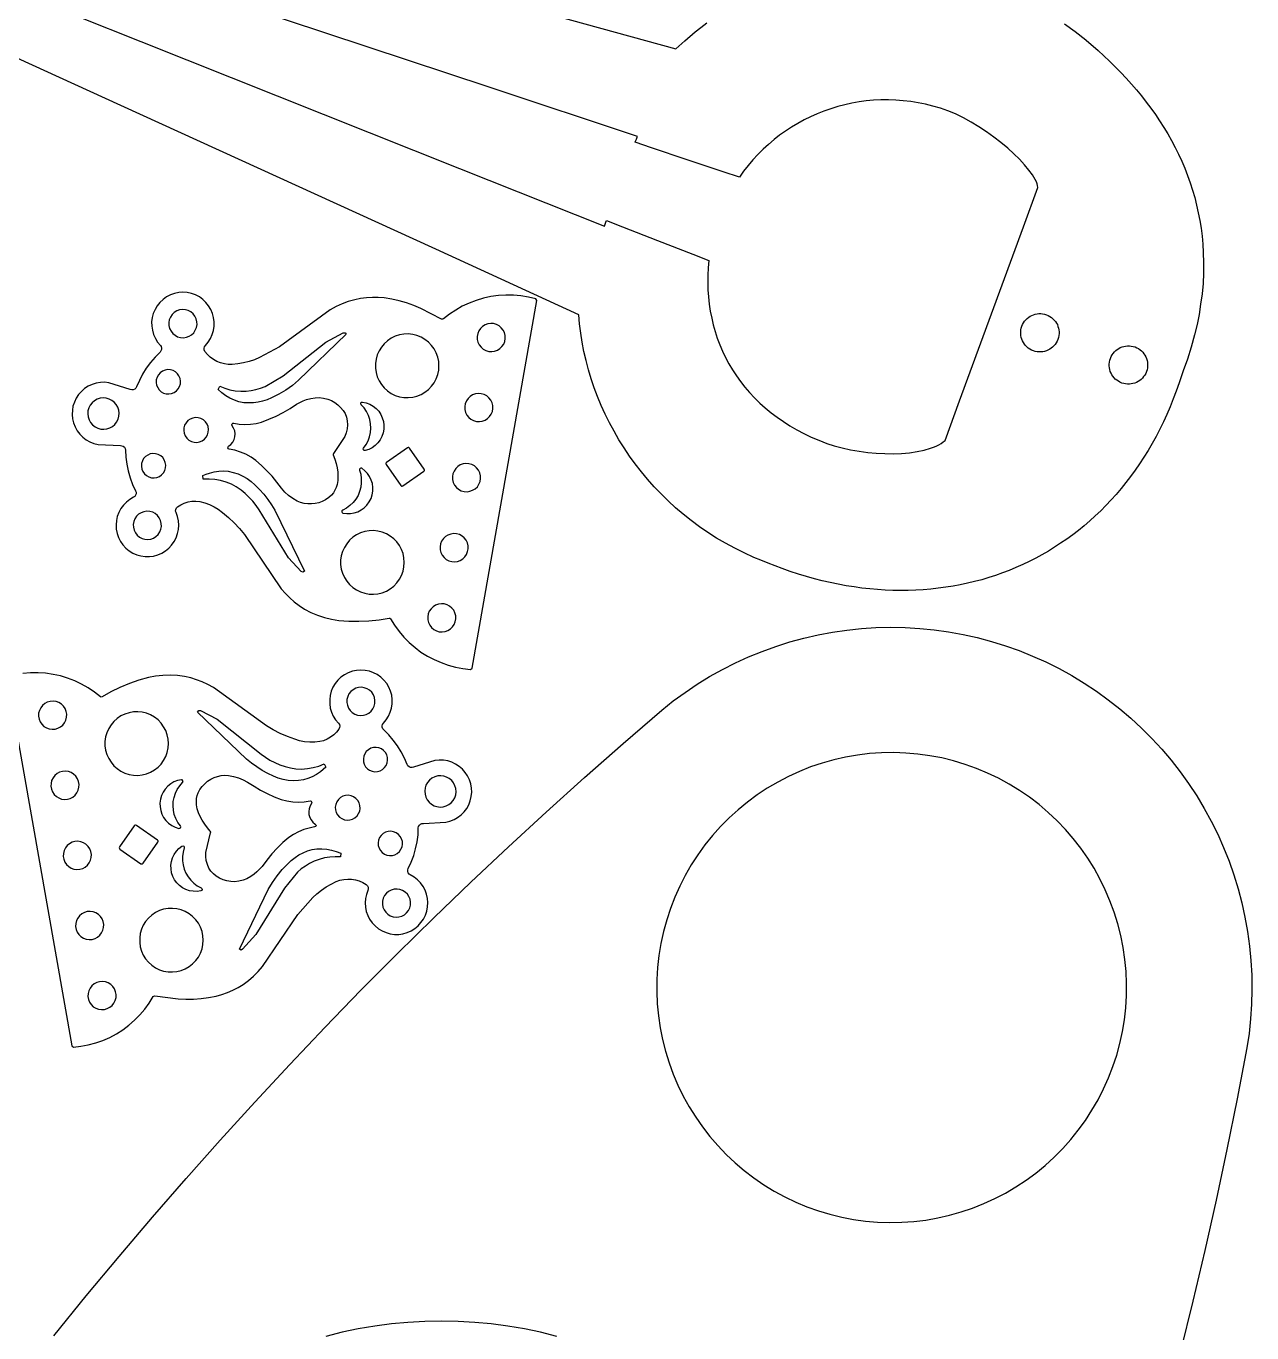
# Model space of a CAD drawing. Extents: x 0 to 1250, y 0 to 2500.
# Drawn here: x 1067.4 to 1145.7, y 646.7 to 730.2 of the extents above; entities that cross this region are included whole.
import ezdxf

# ---------------------------------------------------------------- set-up
doc = ezdxf.new("R2010")
doc.units = 0
doc.layers.get('0').update_dxf_attribs({"linetype": 'CONTINUOUS', "lineweight": 25})

msp = doc.modelspace()

# ---------------------------------------------------------------- linework, layer by layer
for points in [[(1054.4, 737.279), (1074.75, 729.177), (1095.11, 721.076), (1104.36, 717.394), (1104.38, 717.45), (1104.43, 717.573), (1104.47, 717.697), (1104.49, 717.753), (1105.51, 717.353), (1107.75, 716.473), (1109.99, 715.593), (1111.01, 715.193), (1110.97, 714.721), (1110.95, 714.252), (1110.95, 713.786), (1110.96, 713.324), (1110.99, 712.866), (1111.04, 712.413), (1111.11, 711.964), (1111.2, 711.521), (1111.3, 711.083), (1111.42, 710.652), (1111.56, 710.227), (1111.72, 709.808), (1111.9, 709.397), (1112.09, 708.994), (1112.3, 708.599), (1112.53, 708.213), (1112.78, 707.835), (1113.04, 707.467), (1113.32, 707.109), (1113.62, 706.761), (1113.94, 706.423), (1114.27, 706.096), (1114.62, 705.781), (1114.99, 705.477), (1115.38, 705.186), (1115.78, 704.907), (1116.2, 704.642), (1116.63, 704.389), (1117.09, 704.151), (1117.56, 703.927), (1118.05, 703.717), (1118.55, 703.522), (1119.03, 703.363), (1119.54, 703.226), (1120.07, 703.109), (1120.61, 703.015), (1121.16, 702.943), (1121.71, 702.893), (1122.26, 702.866), (1122.8, 702.863), (1123.33, 702.882), (1123.84, 702.926), (1124.32, 702.994), (1124.76, 703.087), (1125.17, 703.204), (1125.36, 703.272), (1125.53, 703.347), (1125.7, 703.428), (1125.85, 703.515), (1125.98, 703.609), (1126.11, 703.709), (1127.03, 706.233), (1129.07, 711.785), (1131.1, 717.337), (1132.03, 719.861), (1132.01, 719.973), (1131.98, 720.094), (1131.93, 720.223), (1131.86, 720.36), (1131.69, 720.654), (1131.46, 720.971), (1131.18, 721.306), (1130.86, 721.654), (1130.5, 722.01), (1130.1, 722.369), (1129.67, 722.726), (1129.22, 723.076), (1128.75, 723.414), (1128.26, 723.735), (1127.77, 724.035), (1127.27, 724.308), (1126.77, 724.549), (1126.28, 724.753), (1125.81, 724.914), (1125.33, 725.053), (1124.86, 725.17), (1124.38, 725.267), (1123.91, 725.343), (1123.43, 725.398), (1122.96, 725.434), (1122.48, 725.449), (1122.01, 725.445), (1121.54, 725.421), (1121.07, 725.378), (1120.61, 725.316), (1120.15, 725.235), (1119.7, 725.137), (1119.25, 725.02), (1118.81, 724.885), (1118.37, 724.732), (1117.94, 724.562), (1117.52, 724.375), (1117.11, 724.171), (1116.7, 723.951), (1116.3, 723.714), (1115.92, 723.461), (1115.54, 723.193), (1115.18, 722.909), (1114.82, 722.609), (1114.48, 722.295), (1114.15, 721.966), (1113.83, 721.622), (1113.53, 721.264), (1113.24, 720.892), (1112.97, 720.507), (1111.93, 720.856), (1109.64, 721.626), (1107.36, 722.396), (1106.32, 722.745), (1106.34, 722.804), (1106.39, 722.932), (1106.44, 723.06), (1106.46, 723.118), (1097, 726.253), (1076.2, 733.148)], [(1133.72, 730.313), (1134.41, 729.812), (1135.08, 729.281), (1135.08, 729.279), (1135.09, 729.274), (1135.09, 729.27), (1135.1, 729.267), (1135.87, 728.602), (1136.61, 727.912), (1136.97, 727.558), (1137.32, 727.199), (1137.67, 726.833), (1138, 726.462), (1138.33, 726.084), (1138.64, 725.701), (1138.95, 725.311), (1139.24, 724.915), (1139.53, 724.514), (1139.8, 724.106), (1140.07, 723.692), (1140.32, 723.273), (1140.56, 722.847), (1140.79, 722.414), (1141.01, 721.976), (1141.21, 721.532), (1141.4, 721.081), (1141.58, 720.625), (1141.75, 720.162), (1141.9, 719.693), (1142.04, 719.217), (1142.16, 718.736), (1142.27, 718.248), (1142.37, 717.754), (1142.45, 717.254), (1142.51, 716.747), (1142.56, 716.234), (1142.59, 715.715), (1142.61, 715.049), (1142.6, 714.386), (1142.57, 713.724), (1142.51, 713.065), (1142.42, 712.409), (1142.32, 711.755), (1142.19, 711.104), (1142.03, 710.457), (1141.81, 709.668), (1141.57, 708.905), (1141.31, 708.148), (1141.05, 707.38), (1140.86, 706.862), (1140.67, 706.354), (1140.47, 705.855), (1140.26, 705.366), (1140.04, 704.887), (1139.81, 704.417), (1139.57, 703.957), (1139.32, 703.507), (1139.06, 703.067), (1138.79, 702.637), (1138.52, 702.216), (1138.24, 701.806), (1137.95, 701.406), (1137.65, 701.016), (1137.34, 700.636), (1137.02, 700.266), (1136.7, 699.906), (1136.37, 699.557), (1136.04, 699.218), (1135.69, 698.89), (1135.34, 698.572), (1134.98, 698.265), (1134.62, 697.968), (1134.25, 697.682), (1133.87, 697.406), (1133.48, 697.142), (1133.09, 696.888), (1132.7, 696.644), (1132.29, 696.412), (1131.89, 696.191), (1131.47, 695.98), (1131.06, 695.781), (1130.63, 695.593), (1130.2, 695.415), (1129.77, 695.249), (1129.33, 695.095), (1128.89, 694.951), (1128.44, 694.819), (1127.99, 694.698), (1127.53, 694.589), (1127.07, 694.491), (1126.61, 694.405), (1126.14, 694.33), (1125.67, 694.267), (1125.19, 694.215), (1124.71, 694.176), (1124.23, 694.148), (1123.75, 694.132), (1123.26, 694.128), (1122.77, 694.135), (1122.28, 694.155), (1121.78, 694.187), (1121.29, 694.231), (1120.79, 694.287), (1120.29, 694.355), (1119.78, 694.435), (1119.28, 694.528), (1118.77, 694.633), (1118.26, 694.75), (1117.76, 694.88), (1117.25, 695.023), (1116.74, 695.177), (1116.22, 695.345), (1115.71, 695.525), (1115.25, 695.695), (1114.8, 695.872), (1114.34, 696.055), (1113.89, 696.245), (1113.27, 696.524), (1112.67, 696.823), (1112.08, 697.141), (1111.51, 697.477), (1110.96, 697.831), (1110.42, 698.202), (1109.9, 698.59), (1109.39, 698.993), (1108.9, 699.412), (1108.43, 699.845), (1107.97, 700.292), (1107.53, 700.753), (1107.11, 701.226), (1106.71, 701.71), (1106.32, 702.207), (1105.96, 702.713), (1105.61, 703.23), (1105.28, 703.756), (1104.97, 704.291), (1104.67, 704.833), (1104.4, 705.383), (1104.15, 705.94), (1103.91, 706.503), (1103.7, 707.071), (1103.5, 707.644), (1103.33, 708.222), (1103.18, 708.802), (1103.04, 709.385), (1102.93, 709.971), (1102.84, 710.558), (1102.77, 711.146), (1102.72, 711.734), (1093.58, 715.91), (1073.47, 725.095), (1053.37, 734.281)], [(1099.22, 731.361), (1108.91, 728.707), (1109.48, 729.223), (1110.14, 729.783), (1110.51, 730.074), (1110.9, 730.369)], [(1069.19, 646.55), (1071.26, 649.096), (1073.36, 651.618), (1075.49, 654.118), (1077.64, 656.593), (1079.82, 659.045), (1082.03, 661.473), (1084.27, 663.876), (1086.53, 666.254), (1088.81, 668.607), (1091.13, 670.935), (1093.47, 673.237), (1095.83, 675.513), (1098.22, 677.763), (1100.64, 679.986), (1103.07, 682.183), (1105.54, 684.352), (1108.02, 686.495), (1108.75, 687.074), (1109.5, 687.624), (1110.28, 688.142), (1111.07, 688.629), (1111.89, 689.083), (1112.72, 689.504), (1113.56, 689.891), (1114.43, 690.244), (1115.3, 690.561), (1116.19, 690.842), (1117.09, 691.087), (1118, 691.296), (1118.91, 691.467), (1119.84, 691.602), (1120.76, 691.699), (1121.69, 691.758), (1122.62, 691.78), (1123.55, 691.764), (1124.48, 691.71), (1125.41, 691.619), (1126.33, 691.49), (1127.25, 691.324), (1128.16, 691.12), (1129.06, 690.881), (1129.95, 690.605), (1130.83, 690.293), (1131.69, 689.946), (1132.54, 689.564), (1133.38, 689.148), (1134.19, 688.699), (1134.99, 688.216), (1135.77, 687.703), (1136.52, 687.158), (1137.25, 686.582), (1137.96, 685.978), (1138.65, 685.346), (1139.31, 684.686), (1139.94, 684), (1140.54, 683.289), (1141.11, 682.554), (1141.65, 681.797), (1142.17, 681.019), (1142.64, 680.22), (1143.09, 679.403), (1143.51, 678.568), (1143.88, 677.717), (1144.23, 676.851), (1144.54, 675.973), (1144.81, 675.082), (1145.05, 674.181), (1145.25, 673.271), (1145.41, 672.354), (1145.54, 671.431), (1145.63, 670.504), (1145.68, 669.573), (1145.69, 668.642), (1145.67, 667.711), (1145.6, 666.781), (1145.51, 665.855), (1145.37, 664.933), (1144.75, 661.685), (1144.1, 658.444), (1143.41, 655.21), (1142.68, 651.985), (1141.92, 648.767), (1141.13, 645.558)], [(1066.21, 688.518), (1070.34, 665.06), (1070.45, 664.977), (1070.93, 665.031), (1071.4, 665.121), (1071.87, 665.246), (1072.32, 665.406), (1072.77, 665.6), (1073.19, 665.826), (1073.6, 666.084), (1073.99, 666.372), (1074.35, 666.688), (1074.69, 667.031), (1075.01, 667.398), (1075.29, 667.788), (1075.55, 668.198), (1075.59, 668.24), (1075.65, 668.247), (1077.14, 668.063), (1077.62, 668.039), (1078.11, 668.044), (1078.6, 668.078), (1079.08, 668.141), (1079.56, 668.234), (1079.93, 668.333), (1080.28, 668.458), (1080.63, 668.609), (1080.97, 668.785), (1081.29, 668.984), (1081.63, 669.235), (1081.95, 669.51), (1082.25, 669.807), (1082.53, 670.125), (1084.78, 673.448), (1085.73, 674.525), (1086, 674.772), (1086.28, 674.999), (1086.58, 675.204), (1086.9, 675.386), (1087.22, 675.545), (1087.46, 675.628), (1087.71, 675.683), (1087.96, 675.709), (1088.21, 675.706), (1088.46, 675.666), (1088.7, 675.592), (1088.93, 675.487), (1089.15, 675.351), (1089.22, 675.278), (1089.27, 675.186), (1089.27, 675.084), (1089.25, 674.984), (1089.16, 674.726), (1089.1, 674.458), (1089.08, 674.184), (1089.09, 673.909), (1089.15, 673.64), (1089.24, 673.381), (1089.36, 673.136), (1089.52, 672.911), (1089.71, 672.71), (1089.92, 672.537), (1090.16, 672.394), (1090.41, 672.285), (1090.67, 672.211), (1090.95, 672.174), (1091.22, 672.176), (1091.49, 672.214), (1091.76, 672.29), (1092.01, 672.401), (1092.24, 672.546), (1092.45, 672.721), (1092.64, 672.923), (1092.8, 673.149), (1092.92, 673.395), (1093.01, 673.655), (1093.06, 673.925), (1093.08, 674.199), (1093.05, 674.473), (1092.99, 674.741), (1092.9, 674.998), (1092.77, 675.24), (1092.6, 675.462), (1092.41, 675.659), (1092.2, 675.828), (1091.96, 675.966), (1091.88, 676.022), (1091.82, 676.1), (1091.79, 676.192), (1091.8, 676.289), (1091.83, 676.38), (1092.02, 676.787), (1092.18, 677.208), (1092.3, 677.641), (1092.39, 678.081), (1092.45, 678.528), (1092.47, 678.978), (1092.49, 679.072), (1092.54, 679.155), (1092.61, 679.218), (1092.7, 679.256), (1092.8, 679.263), (1094.23, 679.334), (1094.49, 679.4), (1094.75, 679.501), (1094.98, 679.636), (1095.2, 679.801), (1095.39, 679.995), (1095.56, 680.213), (1095.69, 680.452), (1095.79, 680.706), (1095.85, 680.972), (1095.88, 681.243), (1095.87, 681.516), (1095.82, 681.785), (1095.74, 682.045), (1095.62, 682.291), (1095.47, 682.518), (1095.29, 682.723), (1095.08, 682.902), (1094.85, 683.051), (1094.61, 683.167), (1094.35, 683.249), (1094.08, 683.294), (1093.8, 683.303), (1093.53, 683.274), (1092.17, 682.852), (1092.07, 682.826), (1091.98, 682.831), (1091.89, 682.865), (1091.81, 682.927), (1091.76, 683.009), (1091.58, 683.422), (1091.38, 683.821), (1091.14, 684.203), (1090.87, 684.566), (1090.58, 684.909), (1090.27, 685.229), (1090.21, 685.304), (1090.17, 685.394), (1090.17, 685.49), (1090.19, 685.583), (1090.25, 685.663), (1090.42, 685.874), (1090.57, 686.107), (1090.68, 686.357), (1090.76, 686.621), (1090.8, 686.893), (1090.8, 687.168), (1090.77, 687.44), (1090.69, 687.705), (1090.59, 687.958), (1090.45, 688.194), (1090.27, 688.408), (1090.07, 688.596), (1089.85, 688.755), (1089.6, 688.882), (1089.35, 688.974), (1089.08, 689.03), (1088.8, 689.048), (1088.53, 689.029), (1088.26, 688.972), (1088, 688.879), (1087.76, 688.752), (1087.53, 688.592), (1087.33, 688.403), (1087.16, 688.189), (1087.02, 687.953), (1086.91, 687.7), (1086.84, 687.435), (1086.81, 687.162), (1086.81, 686.887), (1086.85, 686.615), (1086.93, 686.352), (1087.04, 686.101), (1087.19, 685.869), (1087.37, 685.659), (1087.43, 685.574), (1087.45, 685.475), (1087.44, 685.373), (1087.4, 685.28), (1087.25, 685.082), (1087.07, 684.906), (1086.87, 684.756), (1086.65, 684.633), (1086.42, 684.54), (1086.18, 684.48), (1085.86, 684.445), (1085.54, 684.442), (1085.21, 684.472), (1084.89, 684.534), (1084.58, 684.628), (1084.11, 684.799), (1083.65, 684.999), (1083.21, 685.229), (1082.78, 685.487), (1079.39, 687.932), (1079.04, 688.123), (1078.68, 688.29), (1078.31, 688.432), (1077.94, 688.548), (1077.55, 688.638), (1077.09, 688.7), (1076.63, 688.724), (1076.16, 688.71), (1075.7, 688.658), (1075.25, 688.568), (1074.63, 688.394), (1074.02, 688.183), (1073.42, 687.937), (1072.84, 687.654), (1072.28, 687.338), (1072.22, 687.325), (1072.17, 687.348), (1071.79, 687.647), (1071.39, 687.916), (1070.97, 688.154), (1070.53, 688.36), (1070.08, 688.532), (1069.62, 688.67), (1069.15, 688.773), (1068.67, 688.84), (1068.19, 688.871), (1067.7, 688.865), (1067.22, 688.823)], [(1101.32, 646.512), (1100.28, 646.769), (1099.24, 646.987), (1098.19, 647.165), (1097.13, 647.304), (1096.07, 647.404), (1095.01, 647.464), (1093.94, 647.483), (1092.88, 647.464), (1091.81, 647.404), (1090.75, 647.304), (1089.69, 647.165), (1088.64, 646.987), (1087.6, 646.769), (1086.57, 646.512)]]:
    msp.add_lwpolyline(points)
for points in [[(1095.9, 689.176), (1100.04, 712.635), (1099.97, 712.748), (1099.5, 712.862), (1099.02, 712.94), (1098.54, 712.982), (1098.06, 712.987), (1097.58, 712.956), (1097.1, 712.889), (1096.63, 712.786), (1096.16, 712.648), (1095.71, 712.476), (1095.28, 712.27), (1094.86, 712.032), (1094.46, 711.763), (1094.08, 711.465), (1094.02, 711.441), (1093.96, 711.454), (1092.63, 712.136), (1092.18, 712.326), (1091.72, 712.488), (1091.25, 712.622), (1090.77, 712.727), (1090.29, 712.804), (1089.91, 712.836), (1089.54, 712.841), (1089.16, 712.818), (1088.78, 712.769), (1088.41, 712.692), (1088, 712.572), (1087.61, 712.424), (1087.22, 712.248), (1086.85, 712.045), (1083.6, 709.69), (1082.34, 709.003), (1082.01, 708.862), (1081.66, 708.746), (1081.31, 708.656), (1080.95, 708.592), (1080.59, 708.554), (1080.34, 708.558), (1080.09, 708.591), (1079.84, 708.653), (1079.61, 708.742), (1079.39, 708.865), (1079.18, 709.017), (1079, 709.195), (1078.85, 709.396), (1078.8, 709.489), (1078.79, 709.591), (1078.82, 709.69), (1078.88, 709.775), (1079.05, 709.985), (1079.2, 710.218), (1079.31, 710.468), (1079.39, 710.732), (1079.43, 711.003), (1079.44, 711.278), (1079.4, 711.551), (1079.33, 711.816), (1079.22, 712.069), (1079.08, 712.305), (1078.91, 712.52), (1078.71, 712.709), (1078.49, 712.868), (1078.24, 712.996), (1077.99, 713.089), (1077.72, 713.146), (1077.44, 713.165), (1077.17, 713.146), (1076.9, 713.09), (1076.64, 712.998), (1076.4, 712.871), (1076.17, 712.712), (1075.97, 712.524), (1075.8, 712.31), (1075.66, 712.075), (1075.55, 711.822), (1075.48, 711.557), (1075.44, 711.284), (1075.45, 711.009), (1075.49, 710.737), (1075.56, 710.474), (1075.68, 710.223), (1075.82, 709.99), (1076, 709.779), (1076.05, 709.7), (1076.08, 709.607), (1076.07, 709.51), (1076.04, 709.42), (1075.98, 709.345), (1075.66, 709.028), (1075.37, 708.687), (1075.1, 708.323), (1074.86, 707.94), (1074.66, 707.54), (1074.48, 707.125), (1074.43, 707.043), (1074.36, 706.982), (1074.27, 706.947), (1074.17, 706.942), (1074.08, 706.969), (1072.71, 707.39), (1072.44, 707.419), (1072.17, 707.411), (1071.9, 707.365), (1071.64, 707.284), (1071.39, 707.167), (1071.16, 707.019), (1070.96, 706.84), (1070.78, 706.635), (1070.63, 706.407), (1070.51, 706.161), (1070.42, 705.901), (1070.38, 705.632), (1070.37, 705.36), (1070.39, 705.088), (1070.46, 704.823), (1070.56, 704.568), (1070.69, 704.33), (1070.85, 704.112), (1071.04, 703.918), (1071.26, 703.752), (1071.5, 703.617), (1071.75, 703.516), (1072.02, 703.451), (1073.45, 703.379), (1073.54, 703.372), (1073.63, 703.335), (1073.7, 703.271), (1073.75, 703.188), (1073.77, 703.094), (1073.8, 702.645), (1073.86, 702.199), (1073.95, 701.759), (1074.07, 701.327), (1074.23, 700.905), (1074.42, 700.496), (1074.45, 700.405), (1074.45, 700.308), (1074.42, 700.216), (1074.37, 700.138), (1074.29, 700.082), (1074.05, 699.944), (1073.83, 699.775), (1073.64, 699.578), (1073.48, 699.356), (1073.35, 699.115), (1073.25, 698.857), (1073.19, 698.589), (1073.17, 698.315), (1073.18, 698.041), (1073.24, 697.771), (1073.33, 697.511), (1073.45, 697.266), (1073.61, 697.04), (1073.79, 696.837), (1074, 696.662), (1074.24, 696.517), (1074.49, 696.406), (1074.75, 696.331), (1075.02, 696.292), (1075.3, 696.291), (1075.57, 696.327), (1075.84, 696.401), (1076.09, 696.51), (1076.32, 696.653), (1076.54, 696.827), (1076.72, 697.028), (1076.88, 697.253), (1077.01, 697.497), (1077.1, 697.756), (1077.15, 698.026), (1077.17, 698.3), (1077.15, 698.574), (1077.09, 698.843), (1077, 699.101), (1076.97, 699.2), (1076.98, 699.302), (1077.02, 699.395), (1077.1, 699.467), (1077.31, 699.601), (1077.53, 699.706), (1077.77, 699.779), (1078.02, 699.821), (1078.27, 699.828), (1078.51, 699.803), (1078.83, 699.726), (1079.13, 699.617), (1079.43, 699.479), (1079.7, 699.311), (1079.96, 699.117), (1080.35, 698.796), (1080.71, 698.451), (1081.05, 698.083), (1081.37, 697.693), (1083.72, 694.236), (1083.98, 693.938), (1084.26, 693.658), (1084.55, 693.399), (1084.87, 693.16), (1085.2, 692.944), (1085.61, 692.728), (1086.04, 692.547), (1086.48, 692.401), (1086.93, 692.293), (1087.39, 692.222), (1088.03, 692.173), (1088.68, 692.162), (1089.32, 692.191), (1089.96, 692.258), (1090.6, 692.364), (1090.66, 692.356), (1090.7, 692.315), (1090.95, 691.905), (1091.24, 691.515), (1091.55, 691.147), (1091.89, 690.805), (1092.26, 690.488), (1092.64, 690.201), (1093.05, 689.943), (1093.48, 689.716), (1093.92, 689.523), (1094.38, 689.363), (1094.84, 689.237), (1095.32, 689.148), (1095.8, 689.094)], [(1077.6, 712.051), (1077.41, 712.064), (1077.22, 712.038), (1077.05, 711.974), (1076.89, 711.874), (1076.75, 711.743), (1076.65, 711.587), (1076.57, 711.413), (1076.54, 711.228), (1076.55, 711.04), (1076.59, 710.857), (1076.68, 710.688), (1076.79, 710.54), (1076.94, 710.419), (1077.1, 710.33), (1077.28, 710.278), (1077.47, 710.265), (1077.66, 710.292), (1077.83, 710.356), (1077.99, 710.456), (1078.13, 710.586), (1078.23, 710.742), (1078.3, 710.917), (1078.34, 711.102), (1078.33, 711.29), (1078.29, 711.473), (1078.2, 711.642), (1078.09, 711.79), (1077.94, 711.911), (1077.78, 711.999)], [(1133.31, 710.162), (1133.26, 710.047), (1133.2, 709.939), (1133.13, 709.839), (1133.05, 709.747), (1132.97, 709.664), (1132.88, 709.59), (1132.78, 709.526), (1132.67, 709.471), (1132.57, 709.427), (1132.45, 709.393), (1132.34, 709.37), (1132.22, 709.358), (1132.1, 709.358), (1131.98, 709.369), (1131.86, 709.393), (1131.74, 709.43), (1131.62, 709.479), (1131.51, 709.538), (1131.41, 709.607), (1131.32, 709.684), (1131.24, 709.769), (1131.17, 709.861), (1131.1, 709.96), (1131.05, 710.064), (1131, 710.173), (1130.97, 710.285), (1130.94, 710.401), (1130.93, 710.519), (1130.93, 710.639), (1130.94, 710.76), (1130.97, 710.881), (1131, 711), (1131.05, 711.116), (1131.11, 711.224), (1131.18, 711.324), (1131.26, 711.416), (1131.34, 711.499), (1131.44, 711.572), (1131.53, 711.637), (1131.64, 711.692), (1131.75, 711.736), (1131.86, 711.77), (1131.98, 711.793), (1132.09, 711.805), (1132.21, 711.805), (1132.33, 711.794), (1132.46, 711.77), (1132.58, 711.733), (1132.69, 711.684), (1132.8, 711.625), (1132.9, 711.556), (1132.99, 711.479), (1133.07, 711.394), (1133.15, 711.302), (1133.21, 711.203), (1133.27, 711.099), (1133.31, 710.99), (1133.34, 710.878), (1133.37, 710.762), (1133.38, 710.643), (1133.38, 710.524), (1133.37, 710.403), (1133.34, 710.282)], [(1097.28, 711.167), (1097.09, 711.18), (1096.91, 711.154), (1096.73, 711.09), (1096.57, 710.99), (1096.43, 710.86), (1096.33, 710.704), (1096.26, 710.529), (1096.23, 710.344), (1096.23, 710.156), (1096.28, 709.973), (1096.36, 709.804), (1096.48, 709.656), (1096.62, 709.535), (1096.79, 709.446), (1096.97, 709.395), (1097.16, 709.381), (1097.34, 709.408), (1097.52, 709.472), (1097.68, 709.572), (1097.81, 709.702), (1097.92, 709.858), (1097.99, 710.033), (1098.02, 710.218), (1098.01, 710.406), (1097.97, 710.589), (1097.89, 710.758), (1097.77, 710.906), (1097.63, 711.027), (1097.46, 711.115)], [(1081.02, 706.181), (1080.73, 706.278), (1080.44, 706.406), (1080.17, 706.563), (1079.92, 706.747), (1079.69, 706.956), (1079.79, 707.171), (1080.11, 707.043), (1080.44, 706.947), (1080.78, 706.883), (1081.13, 706.851), (1081.47, 706.853), (1081.79, 706.888), (1082.1, 706.95), (1082.4, 707.039), (1082.7, 707.154), (1083.84, 707.828), (1086.56, 709.978), (1087.68, 710.576), (1087.79, 710.584), (1087.86, 710.487), (1084.83, 707.545), (1084.43, 707.216), (1084.01, 706.919), (1083.56, 706.655), (1083.1, 706.426), (1082.82, 706.307), (1082.53, 706.214), (1082.24, 706.148), (1081.94, 706.109), (1081.63, 706.098), (1081.33, 706.115)], [(1092.11, 710.474), (1091.83, 710.503), (1091.54, 710.493), (1091.26, 710.444), (1090.99, 710.357), (1090.74, 710.232), (1090.5, 710.074), (1090.29, 709.884), (1090.11, 709.667), (1089.96, 709.426), (1089.84, 709.167), (1089.77, 708.895), (1089.73, 708.614), (1089.73, 708.33), (1089.77, 708.049), (1089.84, 707.777), (1089.96, 707.518), (1090.11, 707.277), (1090.29, 707.06), (1090.5, 706.87), (1090.74, 706.712), (1090.99, 706.587), (1091.26, 706.5), (1091.54, 706.45), (1091.83, 706.441), (1092.11, 706.47), (1092.38, 706.539), (1092.65, 706.645), (1092.89, 706.787), (1093.11, 706.961), (1093.31, 707.165), (1093.48, 707.395), (1093.61, 707.645), (1093.71, 707.912), (1093.77, 708.189), (1093.79, 708.472), (1093.77, 708.755), (1093.71, 709.032), (1093.61, 709.299), (1093.48, 709.549), (1093.31, 709.779), (1093.11, 709.983), (1092.89, 710.157), (1092.65, 710.299), (1092.38, 710.405)], [(1138.96, 708.105), (1138.91, 707.99), (1138.85, 707.882), (1138.78, 707.782), (1138.71, 707.69), (1138.62, 707.607), (1138.53, 707.533), (1138.43, 707.469), (1138.33, 707.414), (1138.22, 707.369), (1138.1, 707.335), (1137.99, 707.312), (1137.87, 707.301), (1137.75, 707.3), (1137.63, 707.312), (1137.51, 707.336), (1137.39, 707.373), (1137.27, 707.422), (1137.17, 707.481), (1137.07, 707.55), (1136.97, 707.627), (1136.89, 707.712), (1136.82, 707.804), (1136.75, 707.903), (1136.7, 708.007), (1136.65, 708.115), (1136.62, 708.228), (1136.6, 708.344), (1136.58, 708.462), (1136.58, 708.582), (1136.6, 708.703), (1136.62, 708.823), (1136.66, 708.943), (1136.71, 709.059), (1136.76, 709.167), (1136.83, 709.267), (1136.91, 709.358), (1137, 709.441), (1137.09, 709.515), (1137.19, 709.58), (1137.29, 709.635), (1137.4, 709.679), (1137.51, 709.713), (1137.63, 709.736), (1137.75, 709.748), (1137.87, 709.748), (1137.99, 709.736), (1138.11, 709.712), (1138.23, 709.675), (1138.34, 709.627), (1138.45, 709.568), (1138.55, 709.499), (1138.64, 709.422), (1138.73, 709.337), (1138.8, 709.245), (1138.86, 709.146), (1138.92, 709.042), (1138.96, 708.933), (1139, 708.82), (1139.02, 708.705), (1139.03, 708.586), (1139.03, 708.466), (1139.02, 708.346), (1139, 708.225)], [(1076.64, 708.217), (1076.47, 708.228), (1076.3, 708.2), (1076.14, 708.134), (1075.99, 708.034), (1075.88, 707.905), (1075.79, 707.753), (1075.74, 707.586), (1075.73, 707.412), (1075.76, 707.24), (1075.83, 707.079), (1075.93, 706.936), (1076.06, 706.82), (1076.21, 706.734), (1076.37, 706.685), (1076.55, 706.674), (1076.72, 706.702), (1076.88, 706.768), (1077.02, 706.868), (1077.14, 706.997), (1077.23, 707.149), (1077.28, 707.316), (1077.29, 707.49), (1077.26, 707.662), (1077.19, 707.823), (1077.09, 707.966), (1076.96, 708.083), (1076.81, 708.168)], [(1096.49, 706.693), (1096.3, 706.706), (1096.12, 706.68), (1095.94, 706.616), (1095.78, 706.516), (1095.65, 706.385), (1095.54, 706.23), (1095.47, 706.055), (1095.44, 705.87), (1095.44, 705.682), (1095.49, 705.499), (1095.57, 705.33), (1095.69, 705.182), (1095.83, 705.061), (1096, 704.972), (1096.18, 704.921), (1096.37, 704.908), (1096.55, 704.934), (1096.73, 704.998), (1096.89, 705.098), (1097.02, 705.228), (1097.13, 705.384), (1097.2, 705.559), (1097.23, 705.744), (1097.23, 705.932), (1097.18, 706.115), (1097.1, 706.284), (1096.98, 706.432), (1096.84, 706.553), (1096.67, 706.641)], [(1072.54, 706.405), (1072.34, 706.42), (1072.15, 706.397), (1071.96, 706.336), (1071.79, 706.239), (1071.64, 706.112), (1071.52, 705.958), (1071.43, 705.783), (1071.38, 705.594), (1071.37, 705.399), (1071.39, 705.204), (1071.45, 705.018), (1071.55, 704.847), (1071.67, 704.698), (1071.83, 704.577), (1072, 704.488), (1072.19, 704.436), (1072.39, 704.421), (1072.58, 704.444), (1072.77, 704.505), (1072.94, 704.601), (1073.09, 704.729), (1073.21, 704.883), (1073.3, 705.058), (1073.35, 705.247), (1073.36, 705.442), (1073.34, 705.637), (1073.28, 705.823), (1073.18, 705.994), (1073.06, 706.143), (1072.9, 706.264), (1072.73, 706.352)], [(1080.57, 704.705), (1080.58, 704.763), (1080.63, 704.802), (1080.69, 704.808), (1081.04, 704.753), (1081.4, 704.733), (1081.76, 704.747), (1082.11, 704.797), (1082.46, 704.88), (1082.93, 705.058), (1083.4, 705.262), (1083.84, 705.492), (1084.28, 705.748), (1084.7, 706.027), (1084.9, 706.14), (1085.12, 706.236), (1085.34, 706.315), (1085.61, 706.393), (1085.88, 706.437), (1086.15, 706.444), (1086.42, 706.414), (1086.69, 706.35), (1086.92, 706.252), (1087.14, 706.126), (1087.33, 705.976), (1087.51, 705.802), (1087.67, 705.621), (1087.79, 705.418), (1087.88, 705.199), (1087.93, 704.969), (1087.95, 704.71), (1087.92, 704.452), (1087.86, 704.2), (1087.77, 703.959), (1087.05, 702.883), (1087.03, 702.835), (1087.03, 702.782), (1087.14, 702.51), (1087.22, 702.233), (1087.28, 701.95), (1087.33, 701.688), (1087.34, 701.423), (1087.33, 701.157), (1087.29, 700.895), (1087.23, 700.708), (1087.15, 700.53), (1087.05, 700.365), (1086.93, 700.215), (1086.75, 700.058), (1086.55, 699.924), (1086.34, 699.815), (1086.11, 699.733), (1085.88, 699.679), (1085.65, 699.651), (1085.41, 699.653), (1085.18, 699.685), (1084.95, 699.748), (1084.73, 699.839), (1084.45, 700.002), (1084.19, 700.194), (1083.95, 700.412), (1083.73, 700.654), (1083.44, 701.043), (1083.13, 701.417), (1082.8, 701.774), (1082.46, 702.113), (1082.09, 702.433), (1081.79, 702.644), (1081.46, 702.822), (1081.12, 702.967), (1080.76, 703.077), (1080.39, 703.15), (1080.34, 703.176), (1080.31, 703.228), (1080.32, 703.288), (1080.35, 703.333), (1080.5, 703.45), (1080.62, 703.594), (1080.71, 703.76), (1080.76, 703.94), (1080.77, 704.127), (1080.75, 704.313), (1080.68, 704.489), (1080.59, 704.649)], [(1088.8, 706.042), (1088.81, 706.102), (1088.85, 706.147), (1088.91, 706.157), (1089.15, 706.106), (1089.37, 706.019), (1089.58, 705.899), (1089.77, 705.748), (1089.94, 705.569), (1090.07, 705.367), (1090.17, 705.148), (1090.24, 704.915), (1090.27, 704.674), (1090.27, 704.432), (1090.22, 704.193), (1090.14, 703.964), (1090.03, 703.749), (1089.89, 703.555), (1089.71, 703.385), (1089.52, 703.243), (1089.3, 703.133), (1089.07, 703.058), (1089.01, 703.063), (1088.96, 703.102), (1088.95, 703.162), (1088.97, 703.219), (1089.13, 703.444), (1089.26, 703.688), (1089.35, 703.947), (1089.41, 704.217), (1089.44, 704.492), (1089.42, 704.768), (1089.37, 705.04), (1089.28, 705.302), (1089.16, 705.55), (1089.01, 705.78), (1088.83, 705.987)], [(1078.42, 705.158), (1078.24, 705.169), (1078.07, 705.14), (1077.9, 705.073), (1077.76, 704.971), (1077.64, 704.84), (1077.55, 704.685), (1077.5, 704.514), (1077.49, 704.337), (1077.52, 704.162), (1077.59, 703.998), (1077.69, 703.852), (1077.82, 703.733), (1077.98, 703.646), (1078.15, 703.596), (1078.32, 703.585), (1078.5, 703.613), (1078.66, 703.68), (1078.81, 703.782), (1078.93, 703.914), (1079.01, 704.069), (1079.06, 704.239), (1079.08, 704.416), (1079.05, 704.592), (1078.98, 704.756), (1078.88, 704.901), (1078.75, 705.021), (1078.59, 705.107)], [(1091.77, 703.245), (1090.43, 702.306), (1090.4, 702.267), (1090.39, 702.216), (1090.41, 702.167), (1091.35, 700.827), (1091.39, 700.793), (1091.44, 700.784), (1091.49, 700.802), (1092.83, 701.741), (1092.86, 701.78), (1092.87, 701.831), (1092.85, 701.88), (1091.91, 703.221), (1091.87, 703.254), (1091.82, 703.263)], [(1075.7, 702.861), (1075.53, 702.871), (1075.35, 702.843), (1075.19, 702.778), (1075.05, 702.678), (1074.93, 702.549), (1074.85, 702.397), (1074.8, 702.23), (1074.79, 702.056), (1074.82, 701.884), (1074.88, 701.722), (1074.98, 701.58), (1075.11, 701.463), (1075.26, 701.378), (1075.43, 701.328), (1075.6, 701.318), (1075.78, 701.346), (1075.94, 701.411), (1076.08, 701.511), (1076.2, 701.64), (1076.28, 701.792), (1076.33, 701.959), (1076.34, 702.133), (1076.31, 702.305), (1076.25, 702.467), (1076.15, 702.609), (1076.02, 702.726), (1075.87, 702.811)], [(1078.72, 701.472), (1078.93, 701.554), (1079.13, 701.623), (1079.43, 701.7), (1079.73, 701.745), (1080.03, 701.758), (1080.34, 701.739), (1080.65, 701.67), (1080.96, 701.569), (1081.26, 701.437), (1081.54, 701.276), (1081.8, 701.086), (1082.04, 700.87), (1082.33, 700.579), (1082.6, 700.27), (1082.86, 699.944), (1083.09, 699.603), (1083.3, 699.247), (1085.2, 695.358), (1085.1, 695.292), (1084.99, 695.337), (1084.19, 696.218), (1082.31, 699.267), (1082.11, 699.551), (1081.9, 699.821), (1081.67, 700.075), (1081.42, 700.311), (1081.15, 700.541), (1080.85, 700.742), (1080.54, 700.912), (1080.2, 701.049), (1079.85, 701.151), (1079.48, 701.217), (1079.11, 701.245), (1078.74, 701.236)], [(1088.87, 701.927), (1088.81, 701.943), (1088.75, 701.922), (1088.72, 701.872), (1088.72, 701.81), (1088.79, 701.544), (1088.83, 701.271), (1088.83, 700.994), (1088.8, 700.72), (1088.72, 700.454), (1088.62, 700.2), (1088.47, 699.962), (1088.3, 699.745), (1088.1, 699.553), (1087.88, 699.39), (1087.64, 699.258), (1087.59, 699.216), (1087.58, 699.156), (1087.61, 699.1), (1087.66, 699.069), (1087.9, 699.036), (1088.14, 699.04), (1088.38, 699.082), (1088.61, 699.159), (1088.83, 699.271), (1089.02, 699.414), (1089.19, 699.585), (1089.34, 699.781), (1089.45, 699.997), (1089.53, 700.227), (1089.57, 700.466), (1089.57, 700.708), (1089.54, 700.948), (1089.47, 701.181), (1089.36, 701.4), (1089.23, 701.6), (1089.06, 701.777)], [(1095.7, 702.219), (1095.51, 702.232), (1095.33, 702.206), (1095.15, 702.142), (1094.99, 702.042), (1094.86, 701.911), (1094.75, 701.755), (1094.68, 701.581), (1094.65, 701.396), (1094.65, 701.208), (1094.7, 701.025), (1094.78, 700.856), (1094.9, 700.708), (1095.04, 700.587), (1095.21, 700.499), (1095.39, 700.447), (1095.58, 700.434), (1095.76, 700.46), (1095.94, 700.524), (1096.1, 700.624), (1096.24, 700.754), (1096.34, 700.91), (1096.41, 701.085), (1096.44, 701.27), (1096.44, 701.458), (1096.39, 701.641), (1096.31, 701.81), (1096.19, 701.958), (1096.05, 702.079), (1095.88, 702.167)], [(1075.33, 699.173), (1075.14, 699.186), (1074.95, 699.16), (1074.77, 699.096), (1074.61, 698.996), (1074.48, 698.865), (1074.37, 698.709), (1074.3, 698.535), (1074.27, 698.349), (1074.28, 698.161), (1074.32, 697.979), (1074.41, 697.81), (1074.52, 697.661), (1074.67, 697.541), (1074.83, 697.452), (1075.01, 697.4), (1075.2, 697.387), (1075.39, 697.413), (1075.56, 697.478), (1075.72, 697.577), (1075.86, 697.708), (1075.96, 697.864), (1076.03, 698.039), (1076.07, 698.224), (1076.06, 698.412), (1076.01, 698.595), (1075.93, 698.764), (1075.82, 698.912), (1075.67, 699.033), (1075.51, 699.121)], [(1089.89, 697.923), (1089.61, 697.953), (1089.33, 697.943), (1089.05, 697.894), (1088.78, 697.806), (1088.53, 697.681), (1088.29, 697.523), (1088.08, 697.333), (1087.9, 697.116), (1087.75, 696.875), (1087.63, 696.616), (1087.55, 696.344), (1087.51, 696.063), (1087.51, 695.779), (1087.55, 695.499), (1087.63, 695.226), (1087.75, 694.967), (1087.9, 694.726), (1088.08, 694.509), (1088.29, 694.319), (1088.53, 694.161), (1088.78, 694.037), (1089.05, 693.949), (1089.33, 693.9), (1089.61, 693.89), (1089.89, 693.919), (1090.17, 693.988), (1090.43, 694.094), (1090.68, 694.236), (1090.9, 694.411), (1091.1, 694.615), (1091.27, 694.844), (1091.4, 695.094), (1091.5, 695.361), (1091.55, 695.638), (1091.57, 695.921), (1091.55, 696.204), (1091.5, 696.481), (1091.4, 696.748), (1091.27, 696.998), (1091.1, 697.228), (1090.9, 697.432), (1090.68, 697.606), (1090.43, 697.748), (1090.17, 697.854)], [(1094.91, 697.745), (1094.73, 697.758), (1094.54, 697.732), (1094.36, 697.668), (1094.2, 697.568), (1094.07, 697.437), (1093.96, 697.281), (1093.89, 697.107), (1093.86, 696.922), (1093.87, 696.734), (1093.91, 696.551), (1093.99, 696.382), (1094.11, 696.234), (1094.25, 696.113), (1094.42, 696.025), (1094.6, 695.973), (1094.79, 695.96), (1094.97, 695.986), (1095.15, 696.05), (1095.31, 696.15), (1095.45, 696.28), (1095.55, 696.436), (1095.62, 696.611), (1095.65, 696.796), (1095.65, 696.984), (1095.6, 697.167), (1095.52, 697.336), (1095.4, 697.484), (1095.26, 697.605), (1095.09, 697.693)], [(1094.12, 693.271), (1093.94, 693.284), (1093.75, 693.258), (1093.57, 693.194), (1093.41, 693.094), (1093.28, 692.963), (1093.17, 692.807), (1093.1, 692.633), (1093.07, 692.448), (1093.08, 692.26), (1093.12, 692.077), (1093.2, 691.908), (1093.32, 691.76), (1093.46, 691.639), (1093.63, 691.55), (1093.81, 691.499), (1094, 691.485), (1094.19, 691.512), (1094.36, 691.576), (1094.52, 691.676), (1094.66, 691.806), (1094.76, 691.962), (1094.83, 692.137), (1094.87, 692.322), (1094.86, 692.51), (1094.81, 692.693), (1094.73, 692.862), (1094.62, 693.01), (1094.47, 693.131), (1094.31, 693.219)], [(1088.96, 686.162), (1089.14, 686.214), (1089.31, 686.302), (1089.45, 686.423), (1089.57, 686.572), (1089.65, 686.741), (1089.7, 686.923), (1089.7, 687.111), (1089.67, 687.297), (1089.6, 687.471), (1089.5, 687.627), (1089.36, 687.758), (1089.2, 687.857), (1089.02, 687.922), (1088.84, 687.948), (1088.65, 687.935), (1088.47, 687.883), (1088.3, 687.795), (1088.16, 687.674), (1088.04, 687.525), (1087.96, 687.356), (1087.91, 687.174), (1087.91, 686.986), (1087.94, 686.8), (1088.01, 686.626), (1088.12, 686.47), (1088.25, 686.339), (1088.41, 686.24), (1088.59, 686.175), (1088.77, 686.149)], [(1069.28, 685.278), (1069.46, 685.33), (1069.63, 685.418), (1069.77, 685.539), (1069.88, 685.688), (1069.97, 685.857), (1070.01, 686.039), (1070.02, 686.227), (1069.99, 686.413), (1069.92, 686.587), (1069.81, 686.743), (1069.68, 686.874), (1069.52, 686.973), (1069.34, 687.038), (1069.15, 687.064), (1068.97, 687.051), (1068.78, 686.999), (1068.62, 686.911), (1068.47, 686.79), (1068.36, 686.641), (1068.28, 686.472), (1068.23, 686.29), (1068.22, 686.102), (1068.26, 685.917), (1068.33, 685.742), (1068.43, 685.586), (1068.57, 685.455), (1068.73, 685.356), (1068.9, 685.291), (1069.09, 685.265)], [(1074.84, 682.354), (1075.12, 682.422), (1075.38, 682.529), (1075.63, 682.67), (1075.85, 682.845), (1076.05, 683.049), (1076.21, 683.278), (1076.35, 683.529), (1076.44, 683.795), (1076.5, 684.073), (1076.52, 684.356), (1076.5, 684.638), (1076.44, 684.916), (1076.35, 685.182), (1076.21, 685.433), (1076.05, 685.662), (1075.85, 685.866), (1075.63, 686.041), (1075.38, 686.182), (1075.12, 686.289), (1074.84, 686.357), (1074.56, 686.387), (1074.28, 686.377), (1074, 686.328), (1073.73, 686.24), (1073.47, 686.116), (1073.24, 685.957), (1073.03, 685.768), (1072.85, 685.55), (1072.7, 685.31), (1072.58, 685.051), (1072.5, 684.778), (1072.46, 684.497), (1072.46, 684.214), (1072.5, 683.933), (1072.58, 683.66), (1072.7, 683.401), (1072.85, 683.161), (1073.03, 682.944), (1073.24, 682.754), (1073.47, 682.595), (1073.73, 682.471), (1074, 682.383), (1074.28, 682.334), (1074.56, 682.324)], [(1086.56, 682.84), (1086.39, 682.693), (1086.22, 682.557), (1085.97, 682.384), (1085.7, 682.238), (1085.42, 682.122), (1085.13, 682.036), (1084.81, 681.993), (1084.49, 681.983), (1084.16, 682.006), (1083.85, 682.062), (1083.53, 682.151), (1083.23, 682.272), (1082.86, 682.445), (1082.5, 682.642), (1082.15, 682.861), (1081.81, 683.102), (1081.49, 683.364), (1078.38, 686.371), (1078.45, 686.468), (1078.56, 686.46), (1079.62, 685.905), (1082.44, 683.687), (1082.71, 683.485), (1083, 683.303), (1083.31, 683.144), (1083.62, 683.007), (1083.96, 682.885), (1084.31, 682.798), (1084.66, 682.746), (1085.02, 682.73), (1085.39, 682.757), (1085.75, 682.82), (1086.11, 682.92), (1086.46, 683.055)], [(1089.87, 682.569), (1090.04, 682.618), (1090.19, 682.703), (1090.32, 682.82), (1090.42, 682.963), (1090.48, 683.124), (1090.51, 683.296), (1090.5, 683.47), (1090.45, 683.637), (1090.37, 683.789), (1090.25, 683.918), (1090.11, 684.018), (1089.95, 684.084), (1089.77, 684.112), (1089.6, 684.101), (1089.43, 684.052), (1089.28, 683.966), (1089.15, 683.85), (1089.05, 683.707), (1088.99, 683.546), (1088.96, 683.374), (1088.97, 683.2), (1089.02, 683.033), (1089.1, 682.881), (1089.22, 682.751), (1089.36, 682.652), (1089.53, 682.586), (1089.7, 682.558)], [(1130.19, 681.77), (1129.51, 682.139), (1128.82, 682.473), (1128.1, 682.77), (1127.38, 683.03), (1126.64, 683.252), (1125.89, 683.436), (1125.13, 683.581), (1124.36, 683.687), (1123.59, 683.753), (1122.82, 683.779), (1122.05, 683.766), (1121.28, 683.713), (1120.51, 683.621), (1119.75, 683.489), (1119, 683.318), (1118.25, 683.108), (1117.52, 682.861), (1116.8, 682.576), (1116.1, 682.254), (1115.42, 681.897), (1114.75, 681.505), (1114.11, 681.08), (1113.48, 680.621), (1112.89, 680.131), (1112.32, 679.612), (1111.77, 679.063), (1111.26, 678.487), (1110.77, 677.886), (1110.32, 677.26), (1109.9, 676.612), (1109.51, 675.943), (1109.16, 675.255), (1108.85, 674.55), (1108.57, 673.83), (1108.33, 673.096), (1108.12, 672.35), (1107.96, 671.596), (1107.83, 670.834), (1107.75, 670.066), (1107.7, 669.295), (1107.69, 668.522), (1107.73, 667.751), (1107.8, 666.982), (1107.91, 666.218), (1108.06, 665.46), (1108.25, 664.711), (1108.48, 663.974), (1108.75, 663.248), (1109.05, 662.538), (1109.39, 661.844), (1109.77, 661.169), (1110.18, 660.513), (1110.62, 659.88), (1111.09, 659.27), (1111.6, 658.686), (1112.13, 658.128), (1112.69, 657.598), (1113.28, 657.099), (1113.9, 656.63), (1114.53, 656.193), (1115.19, 655.79), (1115.87, 655.421), (1116.57, 655.087), (1117.28, 654.79), (1118.01, 654.53), (1118.75, 654.308), (1119.5, 654.124), (1120.26, 653.979), (1121.02, 653.873), (1121.79, 653.807), (1122.56, 653.781), (1123.34, 653.794), (1124.11, 653.847), (1124.87, 653.939), (1125.63, 654.071), (1126.39, 654.242), (1127.13, 654.452), (1127.86, 654.699), (1128.58, 654.984), (1129.28, 655.306), (1129.97, 655.663), (1130.63, 656.055), (1131.28, 656.48), (1131.9, 656.939), (1132.5, 657.428), (1133.07, 657.948), (1133.61, 658.497), (1134.13, 659.073), (1134.61, 659.674), (1135.06, 660.3), (1135.48, 660.948), (1135.87, 661.617), (1136.22, 662.305), (1136.54, 663.01), (1136.82, 663.73), (1137.06, 664.464), (1137.26, 665.209), (1137.43, 665.964), (1137.55, 666.726), (1137.64, 667.494), (1137.68, 668.265), (1137.69, 669.037), (1137.66, 669.809), (1137.58, 670.578), (1137.47, 671.342), (1137.32, 672.1), (1137.13, 672.848), (1136.9, 673.586), (1136.63, 674.311), (1136.33, 675.022), (1135.99, 675.716), (1135.62, 676.391), (1135.21, 677.046), (1134.77, 677.68), (1134.29, 678.29), (1133.79, 678.874), (1133.25, 679.432), (1132.69, 679.961), (1132.1, 680.461), (1131.49, 680.93), (1130.85, 681.367)], [(1070.07, 680.804), (1070.25, 680.856), (1070.41, 680.944), (1070.56, 681.065), (1070.67, 681.214), (1070.76, 681.383), (1070.8, 681.565), (1070.81, 681.753), (1070.78, 681.939), (1070.71, 682.113), (1070.6, 682.269), (1070.46, 682.4), (1070.31, 682.499), (1070.13, 682.564), (1069.94, 682.59), (1069.75, 682.577), (1069.57, 682.525), (1069.41, 682.437), (1069.26, 682.316), (1069.15, 682.167), (1069.06, 681.998), (1069.02, 681.816), (1069.01, 681.628), (1069.05, 681.442), (1069.12, 681.268), (1069.22, 681.112), (1069.36, 680.981), (1069.52, 680.882), (1069.69, 680.817), (1069.88, 680.791)], [(1077.18, 678.942), (1077.24, 678.946), (1077.28, 678.986), (1077.3, 679.045), (1077.28, 679.102), (1077.12, 679.327), (1076.99, 679.572), (1076.89, 679.831), (1076.83, 680.101), (1076.81, 680.376), (1076.82, 680.652), (1076.88, 680.923), (1076.96, 681.186), (1077.08, 681.434), (1077.24, 681.664), (1077.42, 681.871), (1077.45, 681.925), (1077.44, 681.986), (1077.4, 682.03), (1077.34, 682.041), (1077.1, 681.99), (1076.87, 681.903), (1076.66, 681.782), (1076.47, 681.631), (1076.31, 681.453), (1076.17, 681.251), (1076.07, 681.031), (1076, 680.798), (1075.97, 680.558), (1075.98, 680.315), (1076.02, 680.077), (1076.1, 679.847), (1076.21, 679.633), (1076.36, 679.438), (1076.53, 679.268), (1076.73, 679.127), (1076.95, 679.017)], [(1085.93, 679.171), (1085.94, 679.112), (1085.91, 679.06), (1085.85, 679.034), (1085.5, 678.964), (1085.16, 678.86), (1084.82, 678.724), (1084.51, 678.556), (1084.21, 678.358), (1083.82, 678.03), (1083.46, 677.68), (1083.12, 677.31), (1082.8, 676.922), (1082.5, 676.516), (1082.34, 676.339), (1082.17, 676.175), (1081.99, 676.025), (1081.77, 675.861), (1081.53, 675.728), (1081.28, 675.628), (1081.01, 675.562), (1080.74, 675.532), (1080.49, 675.545), (1080.24, 675.589), (1080, 675.662), (1079.78, 675.764), (1079.57, 675.882), (1079.39, 676.031), (1079.23, 676.206), (1079.1, 676.404), (1079, 676.643), (1078.93, 676.893), (1078.9, 677.151), (1078.91, 677.41), (1079.21, 678.665), (1079.22, 678.718), (1079.19, 678.766), (1079, 678.986), (1078.83, 679.219), (1078.68, 679.464), (1078.54, 679.694), (1078.44, 679.938), (1078.36, 680.191), (1078.31, 680.452), (1078.3, 680.646), (1078.31, 680.841), (1078.35, 681.031), (1078.42, 681.215), (1078.53, 681.424), (1078.67, 681.618), (1078.83, 681.793), (1079.02, 681.947), (1079.22, 682.077), (1079.43, 682.184), (1079.65, 682.262), (1079.88, 682.311), (1080.11, 682.33), (1080.35, 682.319), (1080.67, 682.262), (1080.98, 682.172), (1081.29, 682.049), (1081.57, 681.897), (1081.98, 681.63), (1082.39, 681.384), (1082.82, 681.161), (1083.27, 680.96), (1083.72, 680.784), (1084.08, 680.691), (1084.45, 680.635), (1084.82, 680.616), (1085.19, 680.635), (1085.56, 680.692), (1085.62, 680.685), (1085.66, 680.646), (1085.68, 680.589), (1085.66, 680.533), (1085.56, 680.373), (1085.5, 680.196), (1085.47, 680.011), (1085.49, 679.824), (1085.54, 679.644), (1085.63, 679.478), (1085.74, 679.334), (1085.89, 679.217)], [(1094.05, 680.319), (1094.24, 680.372), (1094.42, 680.461), (1094.57, 680.582), (1094.7, 680.73), (1094.8, 680.901), (1094.86, 681.088), (1094.88, 681.282), (1094.87, 681.478), (1094.81, 681.666), (1094.72, 681.841), (1094.6, 681.996), (1094.45, 682.123), (1094.28, 682.219), (1094.1, 682.28), (1093.9, 682.304), (1093.71, 682.289), (1093.52, 682.236), (1093.34, 682.147), (1093.19, 682.026), (1093.06, 681.878), (1092.96, 681.707), (1092.9, 681.52), (1092.88, 681.326), (1092.9, 681.13), (1092.95, 680.942), (1093.04, 680.767), (1093.16, 680.612), (1093.31, 680.485), (1093.48, 680.389), (1093.66, 680.328), (1093.86, 680.304)], [(1088.1, 679.479), (1088.27, 679.53), (1088.42, 679.616), (1088.56, 679.736), (1088.66, 679.881), (1088.73, 680.046), (1088.75, 680.221), (1088.74, 680.398), (1088.69, 680.568), (1088.61, 680.723), (1088.49, 680.855), (1088.34, 680.957), (1088.18, 681.024), (1088, 681.052), (1087.82, 681.041), (1087.65, 680.991), (1087.5, 680.904), (1087.37, 680.785), (1087.27, 680.64), (1087.2, 680.475), (1087.17, 680.3), (1087.18, 680.123), (1087.23, 679.952), (1087.32, 679.797), (1087.44, 679.666), (1087.58, 679.564), (1087.75, 679.497), (1087.92, 679.468)], [(1074.9, 676.71), (1075.84, 678.051), (1075.86, 678.099), (1075.85, 678.15), (1075.81, 678.19), (1074.47, 679.129), (1074.42, 679.147), (1074.37, 679.138), (1074.33, 679.104), (1073.39, 677.764), (1073.38, 677.715), (1073.39, 677.664), (1073.42, 677.624), (1074.76, 676.685), (1074.81, 676.668), (1074.86, 676.677)], [(1090.82, 677.212), (1090.98, 677.261), (1091.13, 677.346), (1091.26, 677.463), (1091.36, 677.606), (1091.43, 677.767), (1091.46, 677.939), (1091.45, 678.113), (1091.4, 678.28), (1091.31, 678.432), (1091.2, 678.561), (1091.05, 678.661), (1090.89, 678.727), (1090.72, 678.755), (1090.55, 678.744), (1090.38, 678.695), (1090.23, 678.61), (1090.1, 678.493), (1090, 678.35), (1089.93, 678.189), (1089.9, 678.017), (1089.91, 677.843), (1089.96, 677.676), (1090.05, 677.524), (1090.17, 677.395), (1090.31, 677.295), (1090.47, 677.229), (1090.64, 677.201)], [(1070.86, 676.33), (1071.04, 676.382), (1071.2, 676.47), (1071.35, 676.591), (1071.46, 676.74), (1071.55, 676.909), (1071.59, 677.091), (1071.6, 677.279), (1071.56, 677.465), (1071.49, 677.639), (1071.39, 677.795), (1071.25, 677.926), (1071.09, 678.025), (1070.92, 678.09), (1070.73, 678.116), (1070.54, 678.103), (1070.36, 678.051), (1070.2, 677.963), (1070.05, 677.842), (1069.94, 677.693), (1069.85, 677.524), (1069.81, 677.342), (1069.8, 677.154), (1069.83, 676.968), (1069.9, 676.794), (1070.01, 676.638), (1070.15, 676.507), (1070.3, 676.408), (1070.48, 676.343), (1070.67, 676.317)], [(1078.65, 675.1), (1078.66, 675.04), (1078.64, 674.984), (1078.59, 674.953), (1078.35, 674.92), (1078.1, 674.924), (1077.86, 674.965), (1077.63, 675.042), (1077.42, 675.154), (1077.22, 675.297), (1077.05, 675.469), (1076.91, 675.665), (1076.8, 675.88), (1076.72, 676.11), (1076.68, 676.349), (1076.67, 676.592), (1076.71, 676.832), (1076.78, 677.064), (1076.88, 677.283), (1077.02, 677.484), (1077.18, 677.661), (1077.38, 677.81), (1077.43, 677.827), (1077.49, 677.806), (1077.53, 677.755), (1077.52, 677.694), (1077.45, 677.428), (1077.41, 677.154), (1077.41, 676.878), (1077.45, 676.604), (1077.52, 676.338), (1077.63, 676.083), (1077.77, 675.846), (1077.94, 675.629), (1078.14, 675.437), (1078.36, 675.274), (1078.61, 675.141)], [(1086, 677.628), (1086.32, 677.638), (1086.63, 677.615), (1086.93, 677.56), (1087.23, 677.474), (1087.52, 677.356), (1087.5, 677.12), (1087.16, 677.13), (1086.81, 677.107), (1086.47, 677.052), (1086.14, 676.963), (1085.81, 676.844), (1085.53, 676.703), (1085.26, 676.538), (1085, 676.35), (1084.76, 676.141), (1083.92, 675.116), (1082.1, 672.167), (1081.25, 671.221), (1081.15, 671.175), (1081.05, 671.241), (1082.89, 675.045), (1083.16, 675.49), (1083.45, 675.913), (1083.78, 676.313), (1084.14, 676.687), (1084.36, 676.894), (1084.6, 677.081), (1084.85, 677.244), (1085.12, 677.384), (1085.4, 677.498), (1085.69, 677.585)], [(1091.23, 673.284), (1091.41, 673.336), (1091.58, 673.424), (1091.72, 673.545), (1091.84, 673.693), (1091.92, 673.862), (1091.97, 674.045), (1091.97, 674.233), (1091.94, 674.418), (1091.87, 674.593), (1091.77, 674.749), (1091.63, 674.879), (1091.47, 674.979), (1091.29, 675.044), (1091.11, 675.07), (1090.92, 675.057), (1090.74, 675.005), (1090.57, 674.916), (1090.43, 674.795), (1090.31, 674.647), (1090.23, 674.478), (1090.19, 674.296), (1090.18, 674.108), (1090.21, 673.922), (1090.28, 673.748), (1090.39, 673.592), (1090.52, 673.461), (1090.68, 673.361), (1090.86, 673.297), (1091.05, 673.271)], [(1071.64, 671.856), (1071.83, 671.908), (1071.99, 671.996), (1072.14, 672.117), (1072.25, 672.266), (1072.33, 672.435), (1072.38, 672.617), (1072.39, 672.805), (1072.35, 672.991), (1072.28, 673.165), (1072.18, 673.321), (1072.04, 673.452), (1071.88, 673.551), (1071.71, 673.616), (1071.52, 673.642), (1071.33, 673.629), (1071.15, 673.577), (1070.99, 673.489), (1070.84, 673.368), (1070.73, 673.22), (1070.64, 673.05), (1070.6, 672.868), (1070.59, 672.68), (1070.62, 672.494), (1070.69, 672.32), (1070.8, 672.164), (1070.93, 672.033), (1071.09, 671.934), (1071.27, 671.869), (1071.46, 671.843)], [(1077.06, 669.803), (1077.33, 669.872), (1077.59, 669.978), (1077.84, 670.12), (1078.06, 670.294), (1078.26, 670.498), (1078.43, 670.728), (1078.56, 670.978), (1078.66, 671.244), (1078.72, 671.522), (1078.74, 671.805), (1078.72, 672.088), (1078.66, 672.365), (1078.56, 672.631), (1078.43, 672.882), (1078.26, 673.111), (1078.06, 673.315), (1077.84, 673.49), (1077.59, 673.632), (1077.33, 673.738), (1077.06, 673.807), (1076.77, 673.836), (1076.49, 673.826), (1076.21, 673.777), (1075.94, 673.689), (1075.69, 673.565), (1075.45, 673.407), (1075.24, 673.217), (1075.06, 673), (1074.91, 672.759), (1074.79, 672.5), (1074.72, 672.227), (1074.68, 671.947), (1074.68, 671.663), (1074.72, 671.382), (1074.79, 671.11), (1074.91, 670.851), (1075.06, 670.61), (1075.24, 670.393), (1075.45, 670.203), (1075.69, 670.044), (1075.94, 669.92), (1076.21, 669.832), (1076.49, 669.783), (1076.77, 669.773)], [(1072.43, 667.382), (1072.61, 667.434), (1072.78, 667.522), (1072.92, 667.643), (1073.04, 667.792), (1073.12, 667.961), (1073.17, 668.143), (1073.18, 668.331), (1073.14, 668.517), (1073.07, 668.691), (1072.97, 668.847), (1072.83, 668.978), (1072.67, 669.078), (1072.5, 669.142), (1072.31, 669.168), (1072.12, 669.155), (1071.94, 669.103), (1071.77, 669.015), (1071.63, 668.894), (1071.51, 668.746), (1071.43, 668.576), (1071.39, 668.394), (1071.38, 668.206), (1071.41, 668.021), (1071.48, 667.846), (1071.59, 667.69), (1071.72, 667.559), (1071.88, 667.46), (1072.06, 667.395), (1072.25, 667.369)]]:
    msp.add_lwpolyline(points, close=True)

doc.saveas('drawing.dxf')
